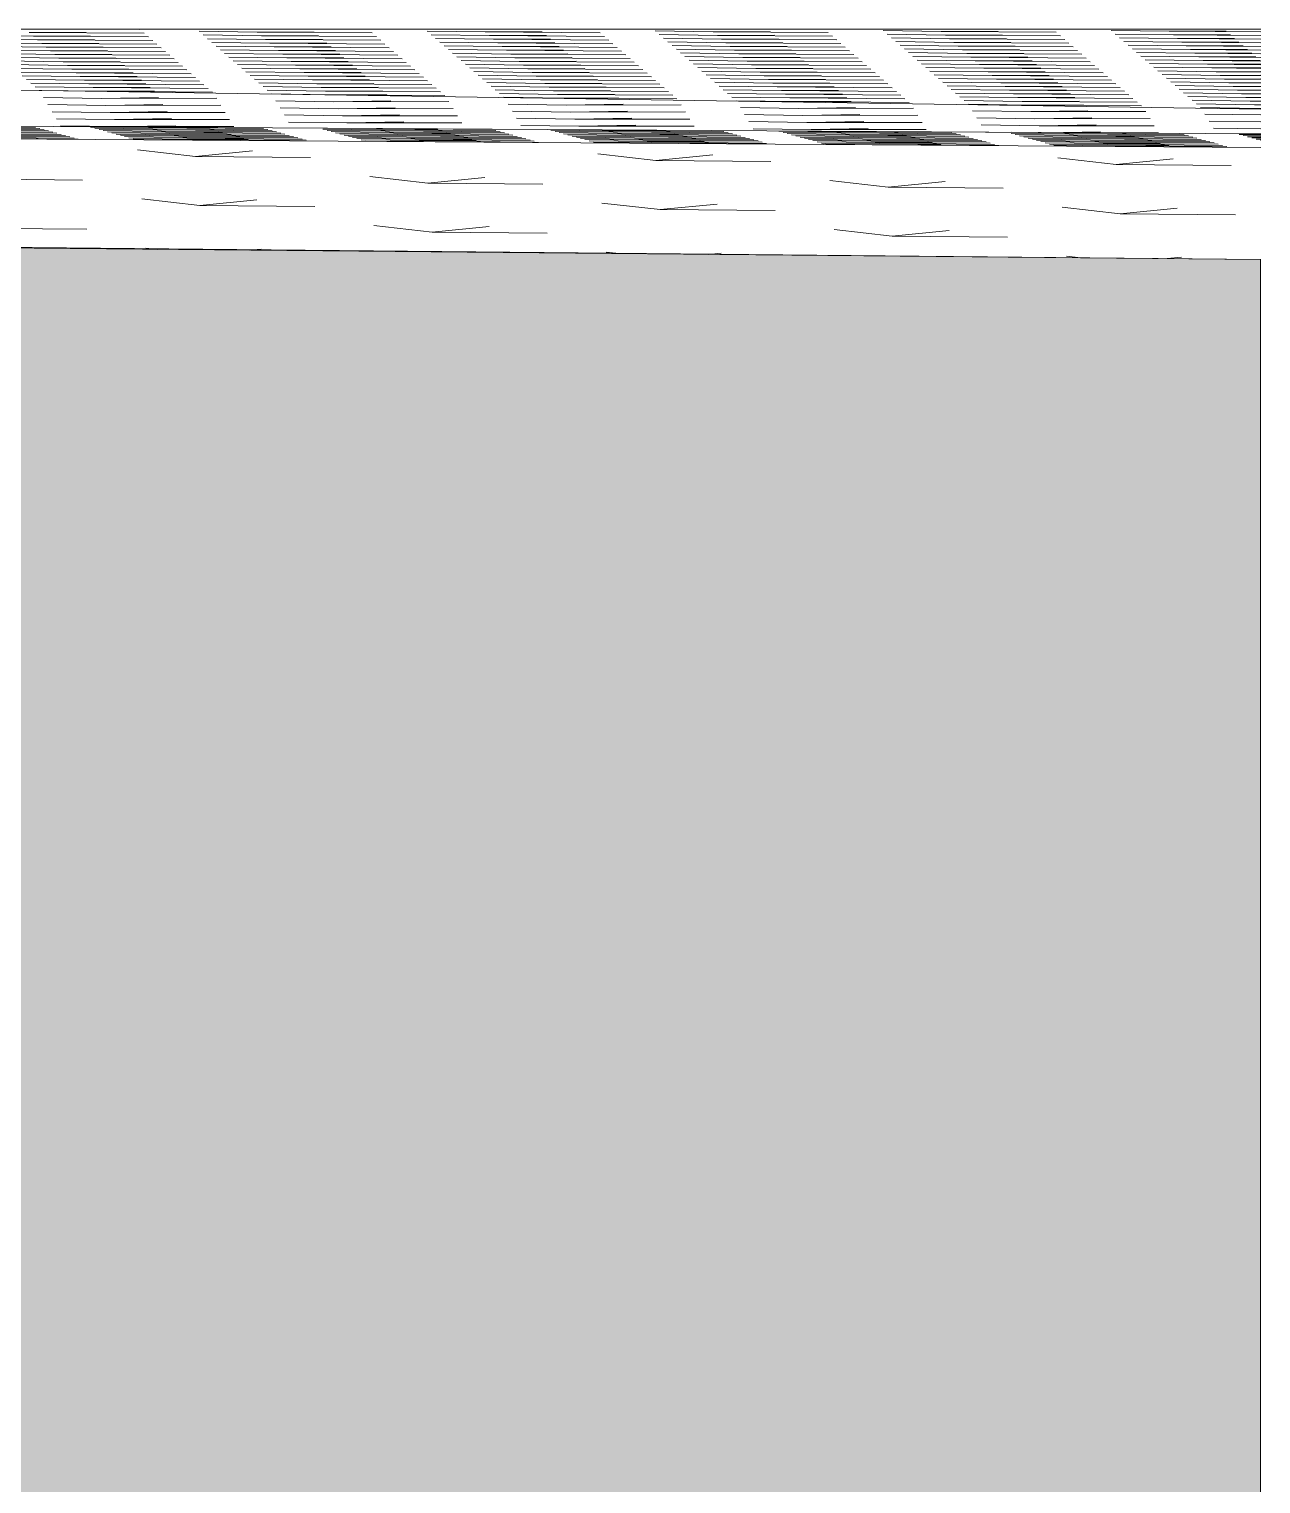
# Model space of a CAD drawing. Header units: millimetres. Extents: x 239748 to 326588, y -19262 to 5561.
# Drawn here: x 324957 to 325884, y -5418 to -4323 of the extents above; entities that cross this region are included whole.
import ezdxf

# ---------------------------------------------------------------- set-up
doc = ezdxf.new("R2010")
doc.units = ezdxf.units.MM
doc.header["$MEASUREMENT"] = 0
doc.layers.add('New_2D Drafting - General_Pen_No__1', color=7, linetype='Continuous', lineweight=13)
doc.layers.add('New_Site & Landscape - Terrain_Pen_No__1', color=7, linetype='Continuous', lineweight=13)
for name, color, linetype, lineweight, true_color in [('New_2D Drafting - General_Pen_No__61', 7, 'Continuous', 20, 0x6a6a6a), ('New_Site & Landscape - Terrain_Pen_No__180', 7, 'Continuous', 15, 0xd6cda7), ('New_Site & Landscape - Terrain_Pen_No__93', 7, 'Continuous', 13, 0xa2a233)]:
    doc.layers.add(name, color=color, linetype=linetype, lineweight=lineweight, true_color=true_color)

msp = doc.modelspace()

# ---------------------------------------------------------------- hatches: boundary and pattern name
at = {"layer": 'New_2D Drafting - General_Pen_No__61', "linetype": 'Continuous', "lineweight": 20, "true_color": 0x6a6a6a}
h = msp.add_hatch(dxfattribs=at)
h.set_pattern_fill('Dashed_0002', color=251, style=0, pattern_type=2)
h.set_pattern_definition([(45, (649171.04, -4123.63), (-183.84776, 183.84776), [195, -65]), (45, (649171.04, -3939.78), (-183.84776, 183.84776), [195, -65])])
h.paths.add_polyline_path([(304790.6827, -4460.3759), (297360.3741, -4696.2383), (297432.4505, -19262.3247), (325883.6342, -19262.3247), (325883.2965, -4496.7853), (312832.5286, -4370.8818), (307073.8019, -4409.8695)])
at = {"layer": 'New_Site & Landscape - Terrain_Pen_No__180', "linetype": 'Continuous', "lineweight": 0, "true_color": 0x353329}
msp.add_hatch(color=250, dxfattribs=at).paths.add_polyline_path([(297432.4505, -19262.3247), (325883.6342, -19262.3247), (325883.6342, -4496.7884), (313274.2348, -4382.3441), (308962.5578, -4382.3438), (306735.3088, -4414.8025), (302168.1642, -4521.8361), (298486.9827, -4705.949), (297432.4505, -4713.9502)])

# ---------------------------------------------------------------- linework, layer by layer
at = {"layer": 'New_2D Drafting - General_Pen_No__1', "color": 7, "linetype": 'Continuous', "lineweight": 13, "flags": 128}
msp.add_lwpolyline([(304790.6827, -4460.3759), (297360.3741, -4696.2383), (297432.4505, -19262.3247), (325883.6342, -19262.3247), (325883.2965, -4496.7853), (312832.5286, -4370.8818), (307073.8019, -4409.8695)], close=True, dxfattribs=at)
at = {"layer": 'New_Site & Landscape - Terrain_Pen_No__1', "color": 7, "linetype": 'Continuous', "lineweight": 13}
for p, q in [((312861.9184, -4323.4671), (325883.6342, -4402.2168)), ((325883.6342, -4412.5658), (312861.9184, -4323.4671)), ((325883.6342, -4323.4671), (321955.9232, -4323.4671)), ((321955.9232, -4323.4671), (325883.6342, -4383.6482)), ((324992.5453, -4323.4671), (325039.9324, -4323.7965)), ((325190.0862, -4323.4671), (325211.5292, -4323.6162)), ((325642.9299, -4325.2415), (325599.2278, -4324.5946)), ((325814.5267, -4325.0612), (325770.8246, -4324.4142)), ((324959.7543, -4328.7309), (324916.0522, -4328.084)), ((324962.9659, -4331.4991), (324919.2638, -4330.8522)), ((324966.1775, -4334.2673), (324922.4754, -4333.6203)), ((324956.5427, -4325.9628), (324999.4419, -4325.9177)), ((324956.5427, -4325.9628), (325043.144, -4326.5647)), ((324959.7543, -4328.7309), (325002.6535, -4328.6859)), ((324959.7543, -4328.7309), (325046.3556, -4329.3328)), ((324962.9659, -4331.4991), (325005.8651, -4331.454)), ((324962.9659, -4331.4991), (325049.5672, -4332.101)), ((324966.1775, -4334.2673), (325009.0767, -4334.2222)), ((324966.1775, -4334.2673), (325052.7788, -4334.8692)), ((325128.1395, -4325.7825), (325084.4374, -4325.1355)), ((325131.3511, -4328.5506), (325087.649, -4327.9037)), ((325134.5627, -4331.3188), (325090.8606, -4330.6718)), ((325137.7743, -4334.087), (325094.0722, -4333.44)), ((325128.1395, -4325.7825), (325171.0387, -4325.7374)), ((325128.1395, -4325.7825), (325214.7408, -4326.3843)), ((325131.3511, -4328.5506), (325174.2503, -4328.5056)), ((325131.3511, -4328.5506), (325217.9524, -4329.1525)), ((325134.5627, -4331.3188), (325177.4619, -4331.2737)), ((325134.5627, -4331.3188), (325221.164, -4331.9207)), ((325137.7743, -4334.087), (325180.6735, -4334.0419)), ((325137.7743, -4334.087), (325224.3756, -4334.6889)), ((325299.7363, -4325.6021), (325256.0342, -4324.9552)), ((325302.9479, -4328.3703), (325259.2458, -4327.7234)), ((325306.1595, -4331.1385), (325262.4574, -4330.4915)), ((325309.3711, -4333.9067), (325265.669, -4333.2597)), ((325299.7363, -4325.6021), (325342.6355, -4325.5571)), ((325299.7363, -4325.6021), (325386.3376, -4326.204)), ((325302.9479, -4328.3703), (325345.8471, -4328.3252)), ((325302.9479, -4328.3703), (325389.5492, -4328.9722)), ((325306.1595, -4331.1385), (325349.0587, -4331.0934)), ((325306.1595, -4331.1385), (325392.7608, -4331.7404)), ((325309.3711, -4333.9067), (325352.2703, -4333.8616)), ((325309.3711, -4333.9067), (325395.9724, -4334.5086)), ((325471.3331, -4325.4218), (325427.631, -4324.7749)), ((325474.5447, -4328.19), (325430.8426, -4327.543)), ((325477.7563, -4330.9582), (325434.0542, -4330.3112)), ((325480.9679, -4333.7264), (325437.2658, -4333.0794)), ((325471.3331, -4325.4218), (325514.2323, -4325.3768)), ((325471.3331, -4325.4218), (325557.9344, -4326.0237)), ((325474.5447, -4328.19), (325517.4439, -4328.1449)), ((325474.5447, -4328.19), (325561.146, -4328.7919)), ((325477.7563, -4330.9582), (325520.6555, -4330.9131)), ((325477.7563, -4330.9582), (325564.3576, -4331.5601)), ((325480.9679, -4333.7264), (325523.8671, -4333.6813)), ((325480.9679, -4333.7264), (325567.5692, -4334.3282)), ((325646.1415, -4328.0097), (325602.4394, -4327.3627)), ((325649.3531, -4330.7779), (325605.651, -4330.1309)), ((325652.5647, -4333.546), (325608.8626, -4332.8991)), ((325642.9299, -4325.2415), (325685.8291, -4325.1964)), ((325642.9299, -4325.2415), (325729.5312, -4325.8434)), ((325646.1415, -4328.0097), (325689.0407, -4327.9646)), ((325646.1415, -4328.0097), (325732.7428, -4328.6116)), ((325649.3531, -4330.7779), (325692.2523, -4330.7328)), ((325649.3531, -4330.7779), (325735.9544, -4331.3798)), ((325652.5647, -4333.546), (325695.4639, -4333.501)), ((325652.5647, -4333.546), (325739.166, -4334.1479)), ((325817.7383, -4327.8294), (325774.0362, -4327.1824)), ((325820.9499, -4330.5976), (325777.2478, -4329.9506)), ((325824.1615, -4333.3657), (325780.4594, -4332.7188)), ((325827.3731, -4336.1339), (325783.671, -4335.4869)), ((325814.5267, -4325.0612), (325857.4259, -4325.0161)), ((325814.5267, -4325.0612), (325883.6342, -4325.5415)), ((325817.7383, -4327.8294), (325860.6375, -4327.7843)), ((325817.7383, -4327.8294), (325883.6342, -4328.2874)), ((325820.9499, -4330.5976), (325863.8491, -4330.5525)), ((325820.9499, -4330.5976), (325883.6342, -4331.0332)), ((325824.1615, -4333.3657), (325867.0607, -4333.3207)), ((325824.1615, -4333.3657), (325883.6342, -4333.7791)), ((324969.3891, -4337.0355), (324925.687, -4336.3885)), ((324972.6007, -4339.8037), (324928.8986, -4339.1567)), ((324975.8123, -4342.5718), (324932.1102, -4341.9249)), ((324979.0239, -4345.34), (324935.3218, -4344.693)), ((324969.3891, -4337.0355), (325012.2883, -4336.9904)), ((324969.3891, -4337.0355), (325055.9904, -4337.6374)), ((324972.6007, -4339.8037), (325015.4999, -4339.7586)), ((324972.6007, -4339.8037), (325059.202, -4340.4055)), ((324975.8123, -4342.5718), (325018.7115, -4342.5268)), ((324975.8123, -4342.5718), (325062.4136, -4343.1737)), ((324979.0239, -4345.34), (325021.9231, -4345.2949)), ((324979.0239, -4345.34), (325065.6252, -4345.9419)), ((325140.9859, -4336.8552), (325097.2838, -4336.2082)), ((325144.1975, -4339.6233), (325100.4954, -4338.9764)), ((325147.4091, -4342.3915), (325103.707, -4341.7446)), ((325150.6207, -4345.1597), (325106.9186, -4344.5127)), ((325140.9859, -4336.8552), (325183.8851, -4336.8101)), ((325140.9859, -4336.8552), (325227.5872, -4337.4571)), ((325144.1975, -4339.6233), (325187.0967, -4339.5783)), ((325144.1975, -4339.6233), (325230.7988, -4340.2252)), ((325147.4091, -4342.3915), (325190.3083, -4342.3464)), ((325147.4091, -4342.3915), (325234.0104, -4342.9934)), ((325150.6207, -4345.1597), (325193.5199, -4345.1146)), ((325150.6207, -4345.1597), (325237.222, -4345.7616)), ((325312.5827, -4336.6749), (325268.8806, -4336.0279)), ((325315.7943, -4339.443), (325272.0922, -4338.7961)), ((325319.0059, -4342.2112), (325275.3038, -4341.5642)), ((325322.2175, -4344.9794), (325278.5154, -4344.3324)), ((325312.5827, -4336.6749), (325355.4819, -4336.6298)), ((325312.5827, -4336.6749), (325399.184, -4337.2767)), ((325315.7943, -4339.443), (325358.6935, -4339.3979)), ((325315.7943, -4339.443), (325402.3956, -4340.0449)), ((325319.0059, -4342.2112), (325361.9051, -4342.1661)), ((325319.0059, -4342.2112), (325405.6072, -4342.8131)), ((325322.2175, -4344.9794), (325365.1167, -4344.9343)), ((325322.2175, -4344.9794), (325408.8188, -4345.5813)), ((325484.1795, -4336.4945), (325440.4774, -4335.8476)), ((325487.3911, -4339.2627), (325443.689, -4338.6157)), ((325490.6027, -4342.0309), (325446.9006, -4341.3839)), ((325493.8143, -4344.7991), (325450.1122, -4344.1521)), ((325484.1795, -4336.4945), (325527.0787, -4336.4495)), ((325484.1795, -4336.4945), (325570.7808, -4337.0964)), ((325487.3911, -4339.2627), (325530.2903, -4339.2176)), ((325487.3911, -4339.2627), (325573.9924, -4339.8646)), ((325490.6027, -4342.0309), (325533.5019, -4341.9858)), ((325490.6027, -4342.0309), (325577.204, -4342.6328)), ((325493.8143, -4344.7991), (325536.7135, -4344.754)), ((325493.8143, -4344.7991), (325580.4156, -4345.401)), ((325655.7763, -4336.3142), (325612.0742, -4335.6673)), ((325658.9879, -4339.0824), (325615.2858, -4338.4354)), ((325662.1995, -4341.8506), (325618.4974, -4341.2036)), ((325665.4111, -4344.6188), (325621.709, -4343.9718)), ((325655.7763, -4336.3142), (325698.6755, -4336.2691)), ((325655.7763, -4336.3142), (325742.3776, -4336.9161)), ((325658.9879, -4339.0824), (325701.8871, -4339.0373)), ((325658.9879, -4339.0824), (325745.5892, -4339.6843)), ((325662.1995, -4341.8506), (325705.0987, -4341.8055)), ((325662.1995, -4341.8506), (325748.8008, -4342.4525)), ((325665.4111, -4344.6188), (325708.3103, -4344.5737)), ((325665.4111, -4344.6188), (325752.0124, -4345.2206)), ((325830.5847, -4338.9021), (325786.8826, -4338.2551)), ((325833.7963, -4341.6703), (325790.0942, -4341.0233)), ((325837.0079, -4344.4384), (325793.3058, -4343.7915)), ((325840.2195, -4347.2066), (325796.5174, -4346.5597)), ((325827.3731, -4336.1339), (325870.2723, -4336.0888)), ((325827.3731, -4336.1339), (325883.6342, -4336.5249)), ((325830.5847, -4338.9021), (325873.4839, -4338.857)), ((325830.5847, -4338.9021), (325883.6342, -4339.2708)), ((325833.7963, -4341.6703), (325876.6955, -4341.6252)), ((325833.7963, -4341.6703), (325883.6342, -4342.0166)), ((325837.0079, -4344.4384), (325879.9071, -4344.3934)), ((325837.0079, -4344.4384), (325883.6342, -4344.7625)), ((324982.2355, -4348.1082), (324938.5334, -4347.4612)), ((324985.4471, -4350.8764), (324941.745, -4350.2294)), ((324988.6587, -4353.6445), (324944.9566, -4352.9976)), ((324991.8703, -4356.4127), (324948.1682, -4355.7658)), ((324982.2355, -4348.1082), (325025.1347, -4348.0631)), ((324982.2355, -4348.1082), (325068.8368, -4348.7101)), ((324985.4471, -4350.8764), (325028.3463, -4350.8313)), ((324985.4471, -4350.8764), (325072.0484, -4351.4783)), ((324988.6587, -4353.6445), (325031.5579, -4353.5995)), ((324988.6587, -4353.6445), (325075.26, -4354.2464)), ((324991.8703, -4356.4127), (325034.7695, -4356.3676)), ((324991.8703, -4356.4127), (325078.4716, -4357.0146)), ((325153.8323, -4347.9279), (325110.1302, -4347.2809)), ((325157.0439, -4350.696), (325113.3418, -4350.0491)), ((325160.2555, -4353.4642), (325116.5534, -4352.8173)), ((325163.4671, -4356.2324), (325119.765, -4355.5854)), ((325153.8323, -4347.9279), (325196.7315, -4347.8828)), ((325153.8323, -4347.9279), (325240.4336, -4348.5298)), ((325157.0439, -4350.696), (325199.9431, -4350.651)), ((325157.0439, -4350.696), (325243.6452, -4351.2979)), ((325160.2555, -4353.4642), (325203.1547, -4353.4191)), ((325160.2555, -4353.4642), (325246.8568, -4354.0661)), ((325163.4671, -4356.2324), (325206.3663, -4356.1873)), ((325163.4671, -4356.2324), (325250.0684, -4356.8343)), ((325325.4291, -4347.7476), (325281.727, -4347.1006)), ((325328.6407, -4350.5157), (325284.9386, -4349.8688)), ((325331.8523, -4353.2839), (325288.1502, -4352.6369)), ((325335.0639, -4356.0521), (325291.3618, -4355.4051)), ((325325.4291, -4347.7476), (325368.3283, -4347.7025)), ((325325.4291, -4347.7476), (325412.0304, -4348.3494)), ((325328.6407, -4350.5157), (325371.5399, -4350.4707)), ((325328.6407, -4350.5157), (325415.242, -4351.1176)), ((325331.8523, -4353.2839), (325374.7515, -4353.2388)), ((325331.8523, -4353.2839), (325418.4536, -4353.8858)), ((325335.0639, -4356.0521), (325377.9631, -4356.007)), ((325335.0639, -4356.0521), (325421.6652, -4356.654)), ((325497.0259, -4347.5672), (325453.3238, -4346.9203)), ((325500.2375, -4350.3354), (325456.5354, -4349.6885)), ((325503.4491, -4353.1036), (325459.747, -4352.4566)), ((325506.6607, -4355.8718), (325462.9586, -4355.2248)), ((325497.0259, -4347.5672), (325539.9251, -4347.5222)), ((325497.0259, -4347.5672), (325583.6272, -4348.1691)), ((325500.2375, -4350.3354), (325543.1367, -4350.2903)), ((325500.2375, -4350.3354), (325586.8388, -4350.9373)), ((325503.4491, -4353.1036), (325546.3483, -4353.0585)), ((325503.4491, -4353.1036), (325590.0504, -4353.7055)), ((325506.6607, -4355.8718), (325549.5599, -4355.8267)), ((325506.6607, -4355.8718), (325593.262, -4356.4737)), ((325668.6227, -4347.3869), (325624.9206, -4346.74)), ((325671.8343, -4350.1551), (325628.1322, -4349.5081)), ((325675.0459, -4352.9233), (325631.3438, -4352.2763)), ((325678.2575, -4355.6915), (325634.5554, -4355.0445)), ((325668.6227, -4347.3869), (325711.5219, -4347.3419)), ((325668.6227, -4347.3869), (325755.224, -4347.9888)), ((325671.8343, -4350.1551), (325714.7335, -4350.11)), ((325671.8343, -4350.1551), (325758.4356, -4350.757)), ((325675.0459, -4352.9233), (325717.9451, -4352.8782)), ((325675.0459, -4352.9233), (325761.6472, -4353.5252)), ((325678.2575, -4355.6915), (325721.1567, -4355.6464)), ((325678.2575, -4355.6915), (325764.8588, -4356.2933)), ((325843.4311, -4349.9748), (325799.729, -4349.3278)), ((325846.6427, -4352.743), (325802.9406, -4352.096)), ((325849.8543, -4355.5111), (325806.1522, -4354.8642)), ((325840.2195, -4347.2066), (325883.1187, -4347.1615)), ((325840.2195, -4347.2066), (325883.6342, -4347.5084)), ((325843.4311, -4349.9748), (325883.6342, -4349.9325)), ((325843.4311, -4349.9748), (325883.6342, -4350.2542)), ((325846.6427, -4352.743), (325883.6342, -4352.7041)), ((325846.6427, -4352.743), (325883.6342, -4353.0001)), ((325849.8543, -4355.5111), (325883.6342, -4355.4756)), ((325849.8543, -4355.5111), (325883.6342, -4355.7459)), ((324995.0819, -4359.1809), (324951.3798, -4358.5339)), ((324998.2935, -4361.9491), (324954.5914, -4361.3021)), ((325001.5051, -4364.7172), (324957.803, -4364.0703)), ((325004.7167, -4367.4854), (324961.0146, -4366.8385)), ((324995.0819, -4359.1809), (325037.9811, -4359.1358)), ((324995.0819, -4359.1809), (325081.6832, -4359.7828)), ((324998.2935, -4361.9491), (325041.1927, -4361.904)), ((324998.2935, -4361.9491), (325084.8948, -4362.551)), ((325001.5051, -4364.7172), (325044.4043, -4364.6722)), ((325001.5051, -4364.7172), (325088.1064, -4365.3191)), ((325004.7167, -4367.4854), (325047.6159, -4367.4403)), ((325004.7167, -4367.4854), (325091.318, -4368.0873)), ((325166.6787, -4359.0006), (325122.9766, -4358.3536)), ((325169.8903, -4361.7688), (325126.1882, -4361.1218)), ((325173.1019, -4364.5369), (325129.3998, -4363.89)), ((325176.3135, -4367.3051), (325132.6114, -4366.6581)), ((325166.6787, -4359.0006), (325209.5779, -4358.9555)), ((325166.6787, -4359.0006), (325253.28, -4359.6025)), ((325169.8903, -4361.7688), (325212.7895, -4361.7237)), ((325169.8903, -4361.7688), (325256.4916, -4362.3706)), ((325173.1019, -4364.5369), (325216.0011, -4364.4919)), ((325173.1019, -4364.5369), (325259.7032, -4365.1388)), ((325176.3135, -4367.3051), (325219.2127, -4367.26)), ((325176.3135, -4367.3051), (325262.9148, -4367.907)), ((325338.2755, -4358.8203), (325294.5734, -4358.1733)), ((325341.4871, -4361.5884), (325297.785, -4360.9415)), ((325344.6987, -4364.3566), (325300.9966, -4363.7097)), ((325347.9103, -4367.1248), (325304.2082, -4366.4778)), ((325338.2755, -4358.8203), (325381.1747, -4358.7752)), ((325338.2755, -4358.8203), (325424.8768, -4359.4222)), ((325341.4871, -4361.5884), (325384.3863, -4361.5434)), ((325341.4871, -4361.5884), (325428.0884, -4362.1903)), ((325344.6987, -4364.3566), (325387.5979, -4364.3115)), ((325344.6987, -4364.3566), (325431.3, -4364.9585)), ((325347.9103, -4367.1248), (325390.8095, -4367.0797)), ((325347.9103, -4367.1248), (325434.5116, -4367.7267)), ((325509.8723, -4358.64), (325466.1702, -4357.993)), ((325513.0839, -4361.4081), (325469.3818, -4360.7612)), ((325516.2955, -4364.1763), (325472.5934, -4363.5293)), ((325519.5071, -4366.9445), (325475.805, -4366.2975)), ((325509.8723, -4358.64), (325552.7715, -4358.5949)), ((325509.8723, -4358.64), (325596.4736, -4359.2418)), ((325513.0839, -4361.4081), (325555.9831, -4361.363)), ((325513.0839, -4361.4081), (325599.6852, -4362.01)), ((325516.2955, -4364.1763), (325559.1947, -4364.1312)), ((325516.2955, -4364.1763), (325602.8968, -4364.7782)), ((325519.5071, -4366.9445), (325562.4063, -4366.8994)), ((325519.5071, -4366.9445), (325606.1084, -4367.5464)), ((325681.4691, -4358.4596), (325637.767, -4357.8127)), ((325684.6807, -4361.2278), (325640.9786, -4360.5808)), ((325687.8923, -4363.996), (325644.1902, -4363.349)), ((325691.1039, -4366.7642), (325647.4018, -4366.1172)), ((325681.4691, -4358.4596), (325724.3683, -4358.4146)), ((325681.4691, -4358.4596), (325768.0704, -4359.0615)), ((325684.6807, -4361.2278), (325727.5799, -4361.1827)), ((325684.6807, -4361.2278), (325771.282, -4361.8297)), ((325687.8923, -4363.996), (325730.7915, -4363.9509)), ((325687.8923, -4363.996), (325774.4936, -4364.5979)), ((325691.1039, -4366.7642), (325734.0031, -4366.7191)), ((325691.1039, -4366.7642), (325777.7052, -4367.3661)), ((325853.0659, -4358.2793), (325809.3638, -4357.6324)), ((325856.2775, -4361.0475), (325812.5754, -4360.4005)), ((325859.4891, -4363.8157), (325815.787, -4363.1687)), ((325862.7007, -4366.5839), (325818.9986, -4365.9369)), ((325853.0659, -4358.2793), (325883.6342, -4358.2472)), ((325853.0659, -4358.2793), (325883.6342, -4358.4918)), ((325856.2775, -4361.0475), (325883.6342, -4361.0188)), ((325856.2775, -4361.0475), (325883.6342, -4361.2376)), ((325859.4891, -4363.8157), (325883.6342, -4363.7903)), ((325859.4891, -4363.8157), (325883.6342, -4363.9835)), ((325862.7007, -4366.5839), (325883.6342, -4366.5619)), ((325862.7007, -4366.5839), (325883.6342, -4366.7293)), ((325007.9283, -4370.2753), (324964.2262, -4369.6496)), ((325011.1399, -4375.5953), (324967.4378, -4374.9696)), ((325007.9283, -4370.2753), (325009.3404, -4370.2521)), ((325007.9283, -4370.2753), (325010.6899, -4370.2728)), ((325009.3417, -4370.2521), (325050.8275, -4370.2085)), ((325010.6924, -4370.2728), (325094.5296, -4370.8555)), ((325011.1399, -4375.5953), (325054.0391, -4374.891)), ((325011.1399, -4375.5953), (325097.7412, -4375.5167)), ((325179.5251, -4370.0733), (325135.823, -4369.4263)), ((325182.7367, -4372.8415), (325139.0346, -4372.1945)), ((325185.9483, -4378.0981), (325142.2462, -4377.4724)), ((325179.5251, -4370.0733), (325222.4243, -4370.0282)), ((325179.5251, -4370.0733), (325266.1264, -4370.6752)), ((325182.7367, -4372.8415), (325225.6359, -4372.7964)), ((325182.7367, -4372.8415), (325269.338, -4373.4433)), ((325185.9483, -4378.0981), (325228.8475, -4377.3938)), ((325185.9483, -4378.0981), (325272.5496, -4378.0196)), ((325351.1219, -4369.893), (325307.4198, -4369.246)), ((325354.3335, -4372.6611), (325310.6314, -4372.0142)), ((325357.5451, -4375.4293), (325313.843, -4374.7824)), ((325351.1219, -4369.893), (325394.0211, -4369.8479)), ((325351.1219, -4369.893), (325437.7232, -4370.4949)), ((325354.3335, -4372.6611), (325397.2327, -4372.6161)), ((325354.3335, -4372.6611), (325440.9348, -4373.263)), ((325357.5451, -4375.4293), (325400.4443, -4375.3842)), ((325357.5451, -4375.4293), (325444.1464, -4376.0312)), ((325522.7187, -4369.7127), (325479.0166, -4369.0657)), ((325525.9303, -4372.4808), (325482.2282, -4371.8339)), ((325529.1419, -4375.249), (325485.4398, -4374.602)), ((325532.3535, -4378.0172), (325488.6514, -4377.3702)), ((325522.7187, -4369.7127), (325565.6179, -4369.6676)), ((325522.7187, -4369.7127), (325609.32, -4370.3145)), ((325525.9303, -4372.4808), (325568.8295, -4372.4358)), ((325525.9303, -4372.4808), (325612.5316, -4373.0827)), ((325529.1419, -4375.249), (325572.0411, -4375.2039)), ((325529.1419, -4375.249), (325615.7432, -4375.8509)), ((325532.3535, -4378.0172), (325575.2527, -4377.9721)), ((325532.3535, -4378.0172), (325618.9548, -4378.6191)), ((325694.3155, -4369.5323), (325650.6134, -4368.8854)), ((325697.5271, -4372.3005), (325653.825, -4371.6536)), ((325700.7387, -4375.0687), (325657.0366, -4374.4217)), ((325703.9503, -4377.8369), (325660.2482, -4377.1899)), ((325694.3155, -4369.5323), (325737.2147, -4369.4873)), ((325694.3155, -4369.5323), (325780.9168, -4370.1342)), ((325697.5271, -4372.3005), (325740.4263, -4372.2554)), ((325697.5271, -4372.3005), (325784.1284, -4372.9024)), ((325700.7387, -4375.0687), (325743.6379, -4375.0236)), ((325700.7387, -4375.0687), (325787.34, -4375.6706)), ((325703.9503, -4377.8369), (325746.8495, -4377.7918)), ((325703.9503, -4377.8369), (325790.5516, -4378.4388)), ((325865.9123, -4369.352), (325822.2102, -4368.7051)), ((325869.1239, -4372.1202), (325825.4218, -4371.4732)), ((325872.3355, -4374.8884), (325828.6334, -4374.2414)), ((325875.5471, -4377.6566), (325831.845, -4377.0096)), ((325865.9123, -4369.352), (325883.6342, -4369.3334)), ((325865.9123, -4369.352), (325883.6342, -4369.4752)), ((325869.1239, -4372.1202), (325883.6342, -4372.105)), ((325869.1239, -4372.1202), (325883.6342, -4372.2211)), ((325872.3355, -4374.8884), (325883.6342, -4374.8765)), ((325872.3355, -4374.8884), (325883.6342, -4374.9669)), ((325875.5471, -4377.6566), (325883.6342, -4377.6481)), ((325875.5471, -4377.6566), (325883.6342, -4377.7128)), ((325014.3515, -4380.9152), (324970.6494, -4380.2895)), ((325017.5631, -4386.2352), (324973.861, -4385.6095)), ((325014.3515, -4380.9152), (325057.2507, -4380.2109)), ((325014.3515, -4380.9152), (325100.9528, -4380.8367)), ((325017.5631, -4386.2352), (325060.4623, -4385.5309)), ((325017.5631, -4386.2352), (325104.1644, -4386.1566)), ((325189.1599, -4383.4181), (325145.4578, -4382.7924)), ((325192.3715, -4388.738), (325148.6694, -4388.1123)), ((325189.1599, -4383.4181), (325232.0591, -4382.7138)), ((325189.1599, -4383.4181), (325275.7612, -4383.3395)), ((325192.3715, -4388.738), (325235.2707, -4388.0337)), ((325192.3715, -4388.738), (325278.9728, -4388.6595)), ((325360.7567, -4380.601), (325317.0546, -4379.9753)), ((325363.9683, -4385.9209), (325320.2662, -4385.2952)), ((325360.7567, -4380.601), (325403.6559, -4379.8967)), ((325360.7567, -4380.601), (325447.358, -4380.5224)), ((325363.9683, -4385.9209), (325406.8675, -4385.2166)), ((325363.9683, -4385.9209), (325450.5696, -4385.8424)), ((325535.5651, -4383.1038), (325491.863, -4382.4781)), ((325538.7767, -4388.4238), (325495.0746, -4387.7981)), ((325535.5651, -4383.1038), (325578.4643, -4382.3995)), ((325535.5651, -4383.1038), (325622.1664, -4383.0253)), ((325538.7767, -4388.4238), (325581.6759, -4387.7195)), ((325538.7767, -4388.4238), (325625.378, -4388.3452)), ((325707.1619, -4380.605), (325663.4598, -4379.9581)), ((325710.3735, -4385.6067), (325666.6714, -4384.981)), ((325713.5851, -4390.9266), (325669.883, -4390.3009)), ((325707.1619, -4380.605), (325750.0611, -4380.56)), ((325707.1619, -4380.605), (325793.7632, -4381.2069)), ((325710.3735, -4385.6067), (325753.2727, -4384.9024)), ((325710.3735, -4385.6067), (325796.9748, -4385.5281)), ((325713.5851, -4390.9266), (325756.4843, -4390.2224)), ((325878.7587, -4380.4247), (325835.0566, -4379.7778)), ((325881.9703, -4383.1929), (325838.2682, -4382.5459)), ((325883.6342, -4388.0874), (325841.4798, -4387.4838)), ((325878.7587, -4380.4247), (325883.6342, -4380.4196)), ((325878.7587, -4380.4247), (325883.6342, -4380.4586)), ((325881.9703, -4383.1929), (325883.6342, -4383.1912)), ((325881.9703, -4383.1929), (325883.6342, -4383.2045)), ((324874.8707, -4396.8296), (324961.472, -4397.426)), ((324878.0823, -4397.7197), (324964.6836, -4398.3161)), ((324881.2939, -4398.6098), (324967.8952, -4399.2062)), ((324884.5055, -4399.4999), (324971.1068, -4400.0963)), ((324887.7171, -4400.39), (324974.3184, -4400.9864)), ((324890.9287, -4401.28), (324977.53, -4401.8765)), ((325020.7747, -4391.5551), (324977.0726, -4390.9294)), ((325023.9863, -4396.8751), (324980.2842, -4396.2494)), ((325046.4675, -4397.5774), (325002.7654, -4397.1679)), ((325049.6791, -4398.4675), (325005.977, -4398.058)), ((325052.8907, -4399.3576), (325009.1886, -4398.9481)), ((325056.1023, -4400.2477), (325012.4002, -4399.8382)), ((325059.3139, -4401.1378), (325015.6118, -4400.7283)), ((325020.7747, -4391.5551), (325063.6739, -4390.8508)), ((325020.7747, -4391.5551), (325107.376, -4391.4766)), ((325023.9863, -4396.8751), (325066.8855, -4396.1708)), ((325023.9863, -4396.8751), (325110.5876, -4396.7965)), ((325046.4675, -4397.5774), (325089.3667, -4397.7644)), ((325046.4675, -4397.5774), (325133.0688, -4398.1739)), ((325049.6791, -4398.4675), (325092.5783, -4398.6545)), ((325049.6791, -4398.4675), (325136.2804, -4399.0639)), ((325052.8907, -4399.3576), (325095.7899, -4399.5446)), ((325052.8907, -4399.3576), (325139.492, -4399.954)), ((325056.1023, -4400.2477), (325099.0015, -4400.4346)), ((325056.1023, -4400.2477), (325142.7036, -4400.8441)), ((325059.3139, -4401.1378), (325102.2131, -4401.3247)), ((325059.3139, -4401.1378), (325145.9152, -4401.7342)), ((325195.5831, -4394.058), (325151.881, -4393.4323)), ((325221.2759, -4399.2153), (325177.5738, -4398.8059)), ((325218.0643, -4398.3252), (325177.8561, -4397.9485)), ((325224.4875, -4400.1054), (325180.7854, -4399.6959)), ((325227.6991, -4400.9955), (325183.997, -4400.586)), ((325195.5831, -4394.058), (325238.4823, -4393.3537)), ((325195.5831, -4394.058), (325282.1844, -4393.9794)), ((325218.0643, -4398.3252), (325260.9635, -4398.5122)), ((325218.0643, -4398.3252), (325304.6656, -4398.9217)), ((325221.2759, -4399.2153), (325264.1751, -4399.4023)), ((325221.2759, -4399.2153), (325307.8772, -4399.8118)), ((325224.4875, -4400.1054), (325267.3867, -4400.2924)), ((325224.4875, -4400.1054), (325311.0888, -4400.7018)), ((325227.6991, -4400.9955), (325270.5983, -4401.1825)), ((325227.6991, -4400.9955), (325314.3004, -4401.5919)), ((325367.1799, -4391.2409), (325323.4778, -4390.6152)), ((325370.3915, -4396.5608), (325326.6894, -4395.9351)), ((325392.8727, -4399.9631), (325349.1706, -4399.5537)), ((325396.0843, -4400.8532), (325352.3822, -4400.4438)), ((325367.1799, -4391.2409), (325410.0791, -4390.5366)), ((325367.1799, -4391.2409), (325453.7812, -4391.1623)), ((325370.3915, -4396.5608), (325413.2907, -4395.8565)), ((325370.3915, -4396.5608), (325456.9928, -4396.4823)), ((325392.8727, -4399.9631), (325435.7719, -4400.1501)), ((325392.8727, -4399.9631), (325479.474, -4400.5596)), ((325396.0843, -4400.8532), (325438.9835, -4401.0402)), ((325396.0843, -4400.8532), (325482.6856, -4401.4497)), ((325541.9883, -4393.7437), (325498.2862, -4393.118)), ((325545.1999, -4399.0637), (325501.4978, -4398.438)), ((325564.4695, -4400.711), (325520.7674, -4400.3015)), ((325567.6811, -4401.6011), (325523.979, -4401.1916)), ((325541.9883, -4393.7437), (325584.8875, -4393.0395)), ((325541.9883, -4393.7437), (325628.5896, -4393.6652)), ((325545.1999, -4399.0637), (325588.0991, -4398.3594)), ((325545.1999, -4399.0637), (325631.8012, -4398.9851)), ((325564.4695, -4400.711), (325607.3687, -4400.8979)), ((325564.4695, -4400.711), (325651.0708, -4401.3074)), ((325716.7967, -4396.2466), (325673.0946, -4395.6209)), ((325678.9818, -4400.9791), (325676.3062, -4400.9408)), ((325736.0663, -4401.4588), (325695.5898, -4401.0795)), ((325713.5851, -4390.9266), (325800.1864, -4390.8481)), ((325716.7967, -4396.2466), (325759.6959, -4395.5423)), ((325716.7967, -4396.2466), (325803.398, -4396.168)), ((325735.1119, -4401.3186), (325762.9075, -4400.8623)), ((325883.6342, -4393.3613), (325844.6914, -4392.8038)), ((325883.6342, -4398.6353), (325847.903, -4398.1237)), ((324894.1403, -4402.1701), (324980.7416, -4402.7666)), ((324897.3519, -4403.0602), (324983.9532, -4403.6567)), ((324900.5635, -4403.9503), (324987.1648, -4404.5467)), ((324903.7751, -4404.8404), (324990.3764, -4405.4368)), ((324906.9867, -4405.7305), (324993.588, -4406.3269)), ((325062.5255, -4402.0279), (325018.8234, -4401.6184)), ((325065.7371, -4402.918), (325022.035, -4402.5085)), ((325068.9487, -4403.808), (325025.2466, -4403.3986)), ((325072.1603, -4404.6981), (325028.4582, -4404.2887)), ((325075.3719, -4405.5882), (325031.6698, -4405.1787)), ((325078.5835, -4406.4783), (325034.8814, -4406.0688)), ((325062.5255, -4402.0279), (325105.4247, -4402.2148)), ((325062.5255, -4402.0279), (325149.1268, -4402.6243)), ((325065.7371, -4402.918), (325108.6363, -4403.1049)), ((325065.7371, -4402.918), (325152.3384, -4403.5144)), ((325068.9487, -4403.808), (325111.8479, -4403.995)), ((325068.9487, -4403.808), (325155.55, -4404.4045)), ((325072.1603, -4404.6981), (325115.0595, -4404.8851)), ((325072.1603, -4404.6981), (325158.7616, -4405.2946)), ((325075.3719, -4405.5882), (325118.2711, -4405.7752)), ((325075.3719, -4405.5882), (325161.9732, -4406.1846)), ((325078.5835, -4406.4783), (325121.4827, -4406.6653)), ((325078.5835, -4406.4783), (325165.1848, -4407.0747)), ((325230.9107, -4401.8856), (325187.2086, -4401.4761)), ((325234.1223, -4402.7757), (325190.4202, -4402.3662)), ((325237.3339, -4403.6658), (325193.6318, -4403.2563)), ((325240.5455, -4404.5559), (325196.8434, -4404.1464)), ((325243.7571, -4405.4459), (325200.055, -4405.0365)), ((325246.9687, -4406.336), (325203.2666, -4405.9266)), ((325250.1803, -4407.2261), (325206.4782, -4406.8166)), ((325253.3919, -4408.1162), (325209.6898, -4407.7067)), ((325230.9107, -4401.8856), (325273.8099, -4402.0725)), ((325230.9107, -4401.8856), (325317.512, -4402.482)), ((325234.1223, -4402.7757), (325277.0215, -4402.9626)), ((325234.1223, -4402.7757), (325320.7236, -4403.3721)), ((325237.3339, -4403.6658), (325280.2331, -4403.8527)), ((325237.3339, -4403.6658), (325323.9352, -4404.2622)), ((325240.5455, -4404.5559), (325283.4447, -4404.7428)), ((325240.5455, -4404.5559), (325327.1468, -4405.1523)), ((325243.7571, -4405.4459), (325286.6563, -4405.6329)), ((325243.7571, -4405.4459), (325330.3584, -4406.0424)), ((325246.9687, -4406.336), (325289.8679, -4406.523)), ((325246.9687, -4406.336), (325333.57, -4406.9325)), ((325250.1803, -4407.2261), (325293.0795, -4407.4131)), ((325250.1803, -4407.2261), (325336.7816, -4407.8226)), ((325253.3919, -4408.1162), (325296.2911, -4408.3032)), ((325253.3919, -4408.1162), (325339.9932, -4408.7126)), ((325399.2959, -4401.7433), (325355.5938, -4401.3338)), ((325402.5075, -4402.6334), (325358.8054, -4402.2239)), ((325405.7191, -4403.5235), (325362.017, -4403.114)), ((325408.9307, -4404.4136), (325365.2286, -4404.0041)), ((325412.1423, -4405.3037), (325368.4402, -4404.8942)), ((325415.3539, -4406.1938), (325371.6518, -4405.7843)), ((325418.5655, -4407.0839), (325374.8634, -4406.6744)), ((325421.7771, -4407.9739), (325378.075, -4407.5645)), ((325424.9887, -4408.864), (325381.2866, -4408.4546)), ((325399.2959, -4401.7433), (325442.1951, -4401.9303)), ((325399.2959, -4401.7433), (325485.8972, -4402.3398)), ((325402.5075, -4402.6334), (325445.4067, -4402.8204)), ((325402.5075, -4402.6334), (325489.1088, -4403.2298)), ((325405.7191, -4403.5235), (325448.6183, -4403.7105)), ((325405.7191, -4403.5235), (325492.3204, -4404.1199)), ((325408.9307, -4404.4136), (325451.8299, -4404.6005)), ((325408.9307, -4404.4136), (325495.532, -4405.01)), ((325412.1423, -4405.3037), (325455.0415, -4405.4906)), ((325412.1423, -4405.3037), (325498.7436, -4405.9001)), ((325415.3539, -4406.1938), (325458.2531, -4406.3807)), ((325415.3539, -4406.1938), (325501.9552, -4406.7902)), ((325418.5655, -4407.0839), (325461.4647, -4407.2708)), ((325418.5655, -4407.0839), (325505.1668, -4407.6803)), ((325421.7771, -4407.9739), (325464.6763, -4408.1609)), ((325421.7771, -4407.9739), (325508.3784, -4408.5704)), ((325424.9887, -4408.864), (325467.8879, -4409.051)), ((325424.9887, -4408.864), (325511.59, -4409.4605)), ((325570.8927, -4402.4911), (325527.1906, -4402.0817)), ((325574.1043, -4403.3812), (325530.4022, -4402.9718)), ((325577.3159, -4404.2713), (325533.6138, -4403.8618)), ((325580.5275, -4405.1614), (325536.8254, -4404.7519)), ((325583.7391, -4406.0515), (325540.037, -4405.642)), ((325586.9507, -4406.9416), (325543.2486, -4406.5321)), ((325590.1623, -4407.8317), (325546.4602, -4407.4222)), ((325593.3739, -4408.7218), (325549.6718, -4408.3123)), ((325596.5855, -4409.6118), (325552.8834, -4409.2024)), ((325599.7971, -4410.5019), (325556.095, -4410.0925)), ((325567.6811, -4401.6011), (325610.5803, -4401.788)), ((325567.6811, -4401.6011), (325654.2824, -4402.1975)), ((325570.8927, -4402.4911), (325613.7919, -4402.6781)), ((325570.8927, -4402.4911), (325657.494, -4403.0876)), ((325574.1043, -4403.3812), (325617.0035, -4403.5682)), ((325574.1043, -4403.3812), (325660.7056, -4403.9777)), ((325577.3159, -4404.2713), (325620.2151, -4404.4583)), ((325577.3159, -4404.2713), (325663.9172, -4404.8677)), ((325580.5275, -4405.1614), (325623.4267, -4405.3484)), ((325580.5275, -4405.1614), (325667.1288, -4405.7578)), ((325583.7391, -4406.0515), (325626.6383, -4406.2384)), ((325583.7391, -4406.0515), (325670.3404, -4406.6479)), ((325586.9507, -4406.9416), (325629.8499, -4407.1285)), ((325586.9507, -4406.9416), (325673.552, -4407.538)), ((325590.1623, -4407.8317), (325633.0615, -4408.0186)), ((325590.1623, -4407.8317), (325676.7636, -4408.4281)), ((325593.3739, -4408.7218), (325636.2731, -4408.9087)), ((325593.3739, -4408.7218), (325679.9752, -4409.3182)), ((325596.5855, -4409.6118), (325639.4847, -4409.7988)), ((325596.5855, -4409.6118), (325683.1868, -4410.2083)), ((325599.7971, -4410.5019), (325642.6963, -4410.6889)), ((325599.7971, -4410.5019), (325686.3984, -4411.0984)), ((325739.2779, -4402.3489), (325695.5758, -4401.9394)), ((325742.4895, -4403.239), (325698.7874, -4402.8295)), ((325745.7011, -4404.129), (325701.999, -4403.7196)), ((325748.9127, -4405.0191), (325705.2106, -4404.6097)), ((325752.1243, -4405.9092), (325708.4222, -4405.4997)), ((325755.3359, -4406.7993), (325711.6338, -4406.3898)), ((325758.5475, -4407.6894), (325714.8454, -4407.2799)), ((325761.7591, -4408.5795), (325718.057, -4408.17)), ((325764.9707, -4409.4696), (325721.2686, -4409.0601)), ((325768.1823, -4410.3597), (325724.4802, -4409.9502)), ((325771.3939, -4411.2498), (325727.6918, -4410.8403)), ((325736.0663, -4401.4588), (325778.9655, -4401.6457)), ((325736.0663, -4401.4588), (325822.6676, -4402.0552)), ((325739.2779, -4402.3489), (325782.1771, -4402.5358)), ((325739.2779, -4402.3489), (325825.8792, -4402.9453)), ((325742.4895, -4403.239), (325785.3887, -4403.4259)), ((325742.4895, -4403.239), (325829.0908, -4403.8354)), ((325745.7011, -4404.129), (325788.6003, -4404.316)), ((325745.7011, -4404.129), (325832.3024, -4404.7255)), ((325748.9127, -4405.0191), (325791.8119, -4405.2061)), ((325748.9127, -4405.0191), (325835.514, -4405.6156)), ((325752.1243, -4405.9092), (325795.0235, -4406.0962)), ((325752.1243, -4405.9092), (325838.7256, -4406.5057)), ((325755.3359, -4406.7993), (325798.2351, -4406.9863)), ((325755.3359, -4406.7993), (325841.9372, -4407.3957)), ((325758.5475, -4407.6894), (325801.4467, -4407.8764)), ((325758.5475, -4407.6894), (325845.1488, -4408.2858)), ((325761.7591, -4408.5795), (325804.6583, -4408.7664)), ((325761.7591, -4408.5795), (325848.3604, -4409.1759)), ((325764.9707, -4409.4696), (325807.8699, -4409.6565)), ((325764.9707, -4409.4696), (325851.572, -4410.066)), ((325768.1823, -4410.3597), (325811.0815, -4410.5466)), ((325768.1823, -4410.3597), (325854.7836, -4410.9561)), ((325768.7943, -4401.5223), (325806.6096, -4401.488)), ((325771.3939, -4411.2498), (325814.2931, -4411.4367)), ((325771.3939, -4411.2498), (325857.9952, -4411.8462)), ((325883.6342, -4402.8415), (325867.1726, -4402.6872)), ((325883.6342, -4403.7014), (325870.3842, -4403.5773)), ((325883.6342, -4404.5614), (325873.5958, -4404.4674)), ((325883.6342, -4405.4214), (325876.8074, -4405.3575)), ((325883.6342, -4406.2814), (325880.019, -4406.2476)), ((325883.6342, -4407.1414), (325883.2306, -4407.1377)), ((325081.7951, -4419.371), (325038.093, -4414.3744)), ((325081.7951, -4419.371), (325124.6943, -4415.1318)), ((325081.7951, -4419.371), (325168.3964, -4420.1284)), ((325428.2003, -4422.4009), (325384.4982, -4417.4043)), ((325428.2003, -4422.4009), (325471.0995, -4418.1618)), ((325428.2003, -4422.4009), (325514.8016, -4423.1584)), ((325774.6055, -4425.4308), (325730.9034, -4420.4342)), ((325774.6055, -4425.4308), (325817.5047, -4421.1917)), ((325774.6055, -4425.4308), (325861.2068, -4426.1883)), ((324910.1983, -4436.3274), (324996.7996, -4437.0849)), ((325256.6035, -4439.3574), (325212.9014, -4434.3608)), ((325256.6035, -4439.3574), (325299.5027, -4435.1182)), ((325256.6035, -4439.3574), (325343.2048, -4440.1149)), ((325603.0087, -4442.3873), (325559.3066, -4437.3907)), ((325603.0087, -4442.3873), (325645.9079, -4438.1482)), ((325603.0087, -4442.3873), (325689.61, -4443.1448)), ((325085.0067, -4456.3138), (325041.3046, -4451.3172)), ((325085.0067, -4456.3138), (325127.9059, -4452.0747)), ((325431.4119, -4459.3438), (325387.7098, -4454.3472)), ((325431.4119, -4459.3438), (325474.3111, -4455.1047)), ((325085.0067, -4456.3138), (325171.608, -4457.0713)), ((325431.4119, -4459.3438), (325518.0132, -4460.1013)), ((325777.8171, -4462.3737), (325734.115, -4457.3771)), ((325777.8171, -4462.3737), (325820.7163, -4458.1346)), ((325777.8171, -4462.3737), (325864.4184, -4463.1312)), ((324913.4099, -4473.2703), (325000.0112, -4474.0278)), ((325259.8151, -4476.3003), (325216.113, -4471.3037)), ((325259.8151, -4476.3003), (325302.7143, -4472.0611)), ((325259.8151, -4476.3003), (325346.4164, -4477.0577)), ((325606.2203, -4479.3302), (325562.5182, -4474.3336)), ((325606.2203, -4479.3302), (325649.1195, -4475.0911)), ((325053.184, -4489.2511), (325044.5162, -4488.2601)), ((325606.2203, -4479.3302), (325692.8216, -4480.0877)), ((325122.3971, -4489.8793), (325131.1175, -4489.0176)), ((325400.673, -4492.405), (325390.9214, -4491.2901)), ((325467.745, -4493.0137), (325477.5227, -4492.0475)), ((325748.162, -4495.5588), (325737.3266, -4494.32)), ((325813.0928, -4496.1482), (325823.9279, -4495.0775))]:
    msp.add_line(p, q, dxfattribs=at)
at = {"layer": 'New_Site & Landscape - Terrain_Pen_No__93', "color": 55, "linetype": 'Continuous', "lineweight": 13, "true_color": 0xa2a233, "flags": 128}
msp.add_lwpolyline([(325883.6342, -4496.7884), (313274.2348, -4382.3441), (308962.5578, -4382.3438), (306735.3088, -4414.8025), (302168.1642, -4521.8361), (298486.9827, -4705.949), (297432.4505, -4713.9502)], dxfattribs=at)

doc.saveas('drawing.dxf')
